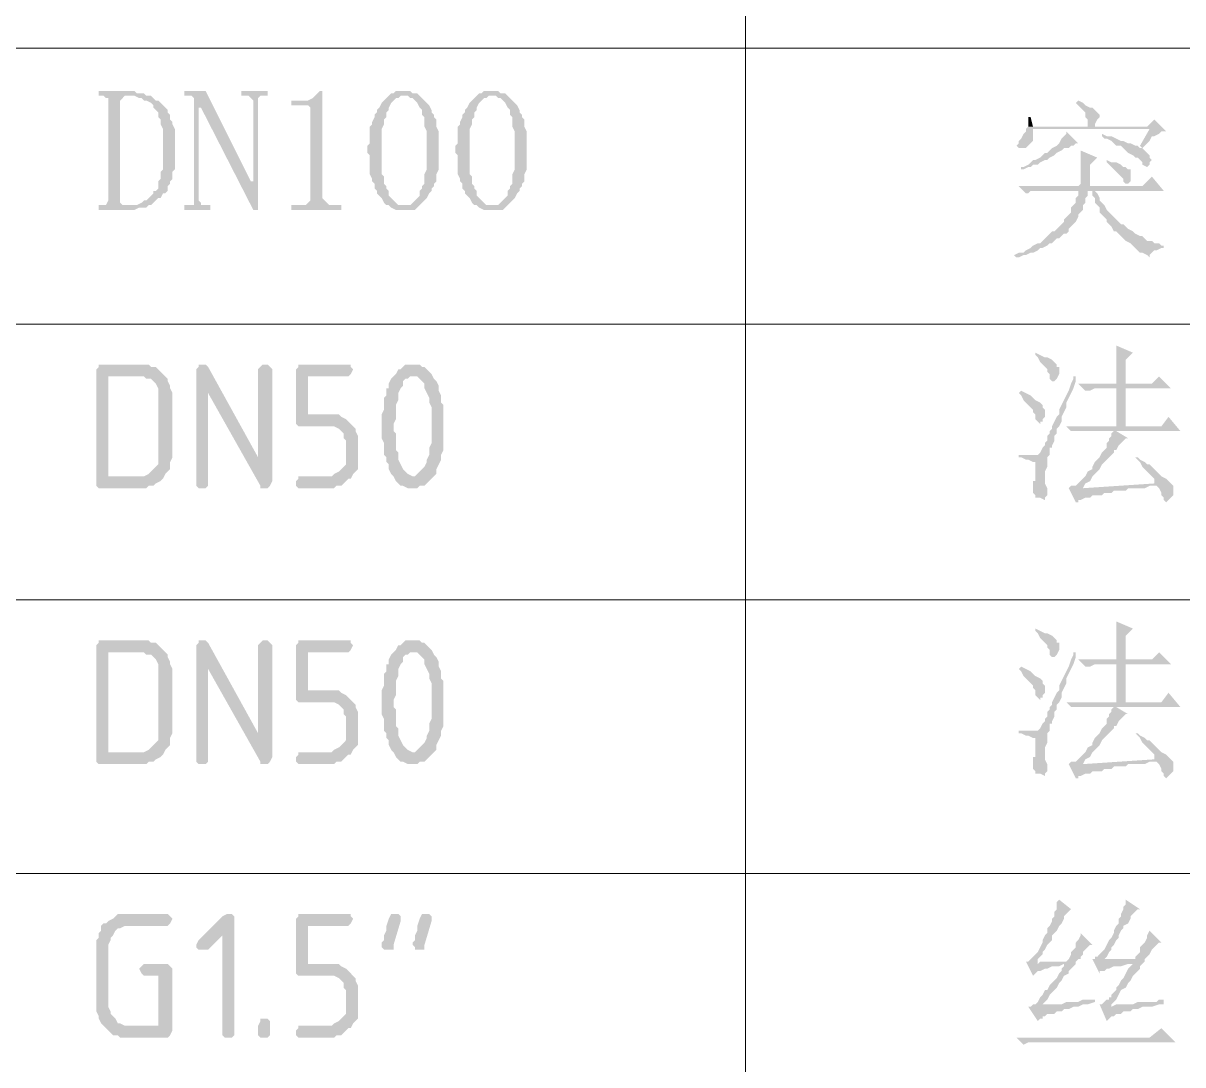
# Model space of a CAD drawing. Header units: millimetres. Extents: x 6 to 291, y 3 to 207.
# Drawn here: x 231.61 to 252.26, y 79.95 to 98.49 of the extents above; entities that cross this region are included whole.
import ezdxf

# ---------------------------------------------------------------- set-up
doc = ezdxf.new("R2010")
doc.units = ezdxf.units.MM

msp = doc.modelspace()

# ---------------------------------------------------------------- hatches: boundary and pattern name
at = {"true_color": 0x00b8b8}
h = msp.add_hatch(color=132, dxfattribs=at)
h.dxf.hatch_style = 2
h.paths.add_polyline_path([(233.510526, 97.282), (232.960192, 97.282), (232.960192, 97.197333), (233.595192, 97.197333), (233.679859, 97.155), (233.722192, 97.155), (233.764526, 97.112667), (233.806859, 97.112667), (233.891526, 97.070333), (233.933859, 97.028), (233.933859, 96.985667), (233.976192, 96.943333), (234.018526, 96.901), (234.018526, 96.816333), (234.060859, 96.774), (234.060859, 96.689333), (234.103192, 96.604667), (234.103192, 96.223667), (234.103192, 95.885), (234.060859, 95.842667), (234.060859, 95.715667), (234.018526, 95.673333), (234.018526, 95.546333), (233.976192, 95.504), (233.933859, 95.504), (233.933859, 95.461667), (233.891526, 95.419333), (233.849192, 95.377), (233.806859, 95.334667), (233.764526, 95.334667), (233.722192, 95.292333), (233.637526, 95.25), (232.960192, 95.25), (232.960192, 95.165333), (233.595192, 95.165333), (233.679859, 95.207667), (233.806859, 95.207667), (233.849192, 95.25), (233.891526, 95.25), (233.933859, 95.292333), (233.976192, 95.334667), (234.018526, 95.377), (234.060859, 95.377), (234.103192, 95.461667), (234.145526, 95.461667), (234.187859, 95.504), (234.187859, 95.588667), (234.230192, 95.631), (234.230192, 95.673333), (234.272526, 95.715667), (234.272526, 95.842667), (234.314859, 95.885), (234.314859, 96.266), (234.314859, 96.604667), (234.272526, 96.689333), (234.272526, 96.731667), (234.230192, 96.774), (234.230192, 96.858667), (234.187859, 96.901), (234.187859, 96.943333), (234.145526, 96.985667), (234.103192, 97.028), (234.060859, 97.070333), (234.018526, 97.112667), (233.976192, 97.112667), (233.933859, 97.155), (233.891526, 97.197333), (233.806859, 97.197333), (233.764526, 97.239667), (233.637526, 97.239667), (233.595192, 97.282)])
h = msp.add_hatch(color=132, dxfattribs=at)
h.dxf.hatch_style = 2
h.paths.add_polyline_path([(234.865192, 97.282), (234.484192, 97.282), (234.484192, 97.197333), (234.611192, 97.197333), (234.653526, 97.155), (234.653526, 97.112667), (234.780526, 96.985667), (235.711859, 95.165333), (235.669526, 95.673333)])
h = msp.add_hatch(color=132, dxfattribs=at)
h.dxf.hatch_style = 2
h.paths.add_polyline_path([(235.965859, 97.282), (235.500192, 97.282), (235.500192, 97.197333), (235.627192, 97.197333), (235.669526, 97.155), (235.711859, 97.112667), (235.711859, 95.673333), (235.669526, 95.673333), (235.711859, 95.165333), (235.796526, 95.165333), (235.796526, 97.112667), (235.796526, 97.155), (235.838859, 97.197333), (235.965859, 97.197333)])
h = msp.add_hatch(color=132, dxfattribs=at)
h.dxf.hatch_style = 2
h.paths.add_polyline_path([(236.939526, 97.282), (236.897192, 97.282), (236.854859, 97.239667), (236.812526, 97.197333), (236.770192, 97.155), (236.685526, 97.112667), (236.389192, 97.112667), (236.389192, 97.028), (236.685526, 97.028), (236.727859, 96.985667), (236.727859, 95.334667), (236.685526, 95.292333), (236.643192, 95.25), (236.389192, 95.25), (236.389192, 95.165333), (237.278192, 95.165333), (237.278192, 95.25), (237.066526, 95.25), (237.024192, 95.292333), (236.981859, 95.334667), (236.939526, 95.377), (236.939526, 95.461667)])
h = msp.add_hatch(color=132, dxfattribs=at)
h.dxf.hatch_style = 2
h.paths.add_polyline_path([(238.378859, 97.282), (238.251859, 97.282), (238.209526, 97.239667), (238.167192, 97.239667), (238.124859, 97.197333), (238.082526, 97.155), (238.040192, 97.112667), (237.997859, 97.070333), (237.955526, 96.985667), (237.913192, 96.943333), (237.913192, 96.901), (237.870859, 96.858667), (237.870859, 96.816333), (237.828526, 96.731667), (237.828526, 96.689333), (237.786192, 96.647), (237.786192, 96.350667), (237.743859, 96.308333), (237.743859, 96.181333), (237.786192, 96.139), (237.786192, 95.800333), (237.828526, 95.715667), (237.828526, 95.673333), (237.870859, 95.631), (237.870859, 95.546333), (237.913192, 95.504), (237.913192, 95.461667), (237.955526, 95.419333), (237.997859, 95.377), (238.040192, 95.292333), (238.082526, 95.25), (238.124859, 95.25), (238.167192, 95.207667), (238.251859, 95.165333), (238.590526, 95.165333), (238.632859, 95.207667), (238.675192, 95.25), (238.294192, 95.25), (238.251859, 95.292333), (238.209526, 95.334667), (238.167192, 95.377), (238.124859, 95.419333), (238.124859, 95.504), (238.082526, 95.546333), (238.082526, 95.588667), (238.040192, 95.631), (238.040192, 95.758), (237.997859, 95.800333), (237.997859, 96.604667), (238.040192, 96.689333), (238.040192, 96.774), (238.082526, 96.816333), (238.082526, 96.901), (238.124859, 96.943333), (238.124859, 96.985667), (238.167192, 97.070333), (238.209526, 97.112667), (238.251859, 97.155), (238.294192, 97.155), (238.336526, 97.197333), (238.675192, 97.197333), (238.632859, 97.239667), (238.548192, 97.239667), (238.505859, 97.282), (238.463526, 97.282)])
h = msp.add_hatch(color=132, dxfattribs=at)
h.dxf.hatch_style = 2
h.paths.add_polyline_path([(239.945192, 97.282), (239.818192, 97.282), (239.775859, 97.239667), (239.733526, 97.239667), (239.691192, 97.197333), (239.648859, 97.155), (239.606526, 97.112667), (239.564192, 97.070333), (239.521859, 96.985667), (239.479526, 96.943333), (239.479526, 96.901), (239.437192, 96.858667), (239.437192, 96.816333), (239.394859, 96.731667), (239.394859, 96.689333), (239.352526, 96.647), (239.352526, 96.350667), (239.310192, 96.308333), (239.310192, 96.181333), (239.352526, 96.139), (239.352526, 95.800333), (239.394859, 95.715667), (239.394859, 95.673333), (239.437192, 95.631), (239.437192, 95.546333), (239.479526, 95.504), (239.479526, 95.461667), (239.521859, 95.419333), (239.564192, 95.377), (239.606526, 95.292333), (239.648859, 95.25), (239.691192, 95.25), (239.733526, 95.207667), (239.818192, 95.165333), (240.156859, 95.165333), (240.199192, 95.207667), (240.241526, 95.25), (239.860526, 95.25), (239.818192, 95.292333), (239.775859, 95.334667), (239.733526, 95.377), (239.691192, 95.419333), (239.691192, 95.504), (239.648859, 95.546333), (239.648859, 95.588667), (239.606526, 95.631), (239.606526, 95.758), (239.564192, 95.800333), (239.564192, 96.604667), (239.606526, 96.689333), (239.606526, 96.774), (239.648859, 96.816333), (239.648859, 96.901), (239.691192, 96.943333), (239.691192, 96.985667), (239.733526, 97.070333), (239.775859, 97.112667), (239.818192, 97.155), (239.860526, 97.155), (239.902859, 97.197333), (240.241526, 97.197333), (240.199192, 97.239667), (240.114526, 97.239667), (240.072192, 97.282), (240.029859, 97.282)])
h = msp.add_hatch(color=132, dxfattribs=at)
h.dxf.hatch_style = 2
h.paths.add_polyline_path([(233.044859, 97.197333), (233.087192, 97.155), (233.129526, 97.155), (233.129526, 95.334667), (233.087192, 95.25), (233.044859, 95.25), (233.468192, 95.25), (233.383526, 95.25), (233.341192, 95.292333), (233.341192, 97.112667), (233.383526, 97.155), (233.425859, 97.197333), (233.510526, 97.197333)])
h = msp.add_hatch(color=132, dxfattribs=at)
h.dxf.hatch_style = 2
h.paths.add_polyline_path([(234.653526, 97.112667), (234.653526, 95.334667), (234.653526, 95.25), (234.484192, 95.25), (234.484192, 95.165333), (234.949859, 95.165333), (234.949859, 95.25), (234.780526, 95.25), (234.780526, 95.292333), (234.738192, 95.334667), (234.738192, 96.985667), (234.780526, 96.985667)])
h = msp.add_hatch(color=132, dxfattribs=at)
h.dxf.hatch_style = 2
h.paths.add_polyline_path([(238.675192, 97.197333), (238.378859, 97.197333), (238.463526, 97.197333), (238.505859, 97.155), (238.548192, 97.155), (238.590526, 97.112667), (238.632859, 97.070333), (238.675192, 96.985667), (238.717526, 96.943333), (238.717526, 96.858667), (238.759859, 96.816333), (238.759859, 96.647), (238.802192, 96.562333), (238.802192, 95.885), (238.759859, 95.800333), (238.759859, 95.631), (238.717526, 95.588667), (238.717526, 95.546333), (238.675192, 95.504), (238.675192, 95.419333), (238.632859, 95.377), (238.590526, 95.334667), (238.548192, 95.292333), (238.505859, 95.25), (238.378859, 95.25), (238.675192, 95.25), (238.717526, 95.292333), (238.759859, 95.334667), (238.802192, 95.377), (238.844526, 95.461667), (238.886859, 95.504), (238.886859, 95.546333), (238.929192, 95.588667), (238.929192, 95.631), (238.971526, 95.673333), (238.971526, 95.800333), (239.013859, 95.885), (239.013859, 96.223667), (239.013859, 96.562333), (238.971526, 96.647), (238.971526, 96.774), (238.929192, 96.816333), (238.929192, 96.858667), (238.886859, 96.901), (238.886859, 96.943333), (238.844526, 97.028), (238.802192, 97.070333), (238.759859, 97.112667), (238.717526, 97.155)])
h = msp.add_hatch(color=132, dxfattribs=at)
h.dxf.hatch_style = 2
h.paths.add_polyline_path([(240.241526, 97.197333), (239.945192, 97.197333), (240.029859, 97.197333), (240.072192, 97.155), (240.114526, 97.155), (240.156859, 97.112667), (240.199192, 97.070333), (240.241526, 96.985667), (240.283859, 96.943333), (240.283859, 96.858667), (240.326192, 96.816333), (240.326192, 96.647), (240.368526, 96.562333), (240.368526, 95.885), (240.326192, 95.800333), (240.326192, 95.631), (240.283859, 95.588667), (240.283859, 95.546333), (240.241526, 95.504), (240.241526, 95.419333), (240.199192, 95.377), (240.156859, 95.334667), (240.114526, 95.292333), (240.072192, 95.25), (239.945192, 95.25), (240.241526, 95.25), (240.283859, 95.292333), (240.326192, 95.334667), (240.368526, 95.377), (240.410859, 95.461667), (240.453192, 95.504), (240.453192, 95.546333), (240.495526, 95.588667), (240.495526, 95.631), (240.537859, 95.673333), (240.537859, 95.800333), (240.580192, 95.885), (240.580192, 96.223667), (240.580192, 96.562333), (240.537859, 96.647), (240.537859, 96.774), (240.495526, 96.816333), (240.495526, 96.858667), (240.453192, 96.901), (240.453192, 96.943333), (240.410859, 97.028), (240.368526, 97.070333), (240.326192, 97.112667), (240.283859, 97.155)])
h = msp.add_hatch(color=132, dxfattribs=at)
h.dxf.hatch_style = 2
h.paths.add_polyline_path([(250.401526, 97.112667), (250.359192, 97.070333), (250.401526, 97.028), (250.443859, 96.985667), (250.486192, 96.943333), (250.528526, 96.901), (250.528526, 96.816333), (250.570859, 96.774), (250.570859, 96.647), (250.697859, 96.647), (250.697859, 96.689333), (250.740192, 96.774), (250.782526, 96.816333), (250.782526, 96.858667), (250.740192, 96.901), (250.697859, 96.943333), (250.655526, 96.985667), (250.613192, 96.985667), (250.528526, 97.028), (250.486192, 97.070333)])
h = msp.add_hatch(color=132, dxfattribs=at)
h.dxf.hatch_style = 2
h.paths.add_polyline_path([(251.756192, 96.774), (251.629192, 96.647), (249.512526, 96.647), (249.470192, 96.604667), (251.671526, 96.604667), (251.502192, 96.308333), (251.544526, 96.266), (251.586859, 96.308333), (251.629192, 96.350667), (251.671526, 96.393), (251.713859, 96.477667), (251.756192, 96.477667), (251.840859, 96.52), (251.883192, 96.562333), (251.967859, 96.562333)])
h = msp.add_hatch(color=132, dxfattribs=at)
h.dxf.hatch_style = 2
h.paths.add_polyline_path([(249.554859, 96.816333), (249.512526, 96.816333), (249.512526, 96.647), (249.597192, 96.647)])
h = msp.add_hatch(color=132, dxfattribs=at)
h.dxf.hatch_style = 2
h.paths.add_polyline_path([(249.470192, 96.604667), (249.470192, 96.562333), (249.427859, 96.52), (249.385526, 96.435333), (249.343192, 96.393), (249.343192, 96.350667), (249.300859, 96.308333), (249.343192, 96.266), (249.470192, 96.266), (249.512526, 96.308333), (249.554859, 96.350667), (249.597192, 96.393), (249.597192, 96.604667), (251.671526, 96.604667)])
h = msp.add_hatch(color=132, dxfattribs=at)
h.dxf.hatch_style = 2
h.paths.add_polyline_path([(250.189859, 96.562333), (250.189859, 96.52), (250.147526, 96.477667), (250.105192, 96.435333), (250.062859, 96.350667), (250.020526, 96.308333), (249.935859, 96.266), (249.893526, 96.223667), (249.851192, 96.181333), (249.808859, 96.181333), (249.766526, 96.139), (249.724192, 96.096667), (249.639526, 96.054333), (249.597192, 96.054333), (249.554859, 96.012), (249.512526, 95.969667), (249.427859, 95.927333), (249.385526, 95.927333), (249.385526, 95.885), (249.427859, 95.885), (249.512526, 95.927333), (249.554859, 95.927333), (249.597192, 95.969667), (249.681859, 95.969667), (249.724192, 96.012), (249.808859, 96.054333), (249.851192, 96.054333), (249.893526, 96.096667), (249.978192, 96.139), (250.020526, 96.181333), (250.105192, 96.223667), (250.147526, 96.266), (250.232192, 96.266), (250.274526, 96.308333), (250.316859, 96.308333), (250.359192, 96.350667), (250.401526, 96.350667)])
h = msp.add_hatch(color=132, dxfattribs=at)
h.dxf.hatch_style = 2
h.paths.add_polyline_path([(250.824859, 96.52), (250.824859, 96.477667), (250.867192, 96.435333), (250.909526, 96.435333), (250.994192, 96.393), (251.036526, 96.350667), (251.078859, 96.308333), (251.163526, 96.308333), (251.205859, 96.266), (251.248192, 96.223667), (251.290526, 96.181333), (251.375192, 96.139), (251.417526, 96.096667), (251.459859, 96.096667), (251.502192, 96.054333), (251.544526, 96.012), (251.544526, 95.969667), (251.629192, 95.927333), (251.671526, 95.969667), (251.671526, 96.012), (251.713859, 96.054333), (251.671526, 96.096667), (251.671526, 96.139), (251.629192, 96.181333), (251.586859, 96.223667), (251.544526, 96.266), (251.502192, 96.266), (251.459859, 96.308333), (251.417526, 96.308333), (251.332859, 96.350667), (251.290526, 96.350667), (251.205859, 96.393), (251.163526, 96.393), (251.078859, 96.435333), (250.994192, 96.477667), (250.909526, 96.477667)])
h = msp.add_hatch(color=132, dxfattribs=at)
h.dxf.hatch_style = 2
h.paths.add_polyline_path([(250.443859, 96.223667), (250.443859, 95.631), (250.401526, 95.588667), (250.613192, 95.588667), (250.613192, 95.969667), (250.655526, 96.012), (250.740192, 96.096667)])
h = msp.add_hatch(color=132, dxfattribs=at)
h.dxf.hatch_style = 2
h.paths.add_polyline_path([(250.909526, 96.054333), (250.909526, 96.012), (250.951859, 95.969667), (250.994192, 95.927333), (251.036526, 95.885), (251.078859, 95.842667), (251.121192, 95.800333), (251.163526, 95.758), (251.205859, 95.715667), (251.205859, 95.673333), (251.248192, 95.631), (251.290526, 95.631), (251.332859, 95.673333), (251.332859, 95.885), (251.290526, 95.885), (251.248192, 95.927333), (251.205859, 95.927333), (251.163526, 95.969667), (251.078859, 96.012), (250.994192, 96.012)])
h = msp.add_hatch(color=132, dxfattribs=at)
h.dxf.hatch_style = 2
h.paths.add_polyline_path([(251.713859, 95.758), (251.544526, 95.588667), (249.343192, 95.588667), (249.470192, 95.461667), (249.512526, 95.461667), (249.554859, 95.504), (251.925526, 95.504)])
h = msp.add_hatch(color=132, dxfattribs=at)
h.dxf.hatch_style = 2
h.paths.add_polyline_path([(250.401526, 95.504), (250.401526, 95.419333), (250.359192, 95.377), (250.359192, 95.292333), (250.316859, 95.25), (250.274526, 95.207667), (250.274526, 95.123), (250.232192, 95.080667), (250.189859, 95.038333), (250.147526, 94.996), (250.147526, 94.953667), (250.105192, 94.911333), (250.062859, 94.869), (250.020526, 94.826667), (249.978192, 94.784333), (249.935859, 94.784333), (249.893526, 94.742), (249.851192, 94.699667), (249.808859, 94.657333), (249.766526, 94.615), (249.724192, 94.572667), (249.681859, 94.572667), (249.597192, 94.530333), (249.554859, 94.488), (249.470192, 94.445667), (249.427859, 94.403333), (249.343192, 94.403333), (249.258526, 94.361), (249.300859, 94.318667), (249.343192, 94.318667), (249.427859, 94.361), (249.470192, 94.361), (249.554859, 94.403333), (249.597192, 94.403333), (249.681859, 94.445667), (249.724192, 94.488), (249.766526, 94.488), (249.851192, 94.530333), (249.893526, 94.572667), (249.935859, 94.572667), (249.978192, 94.615), (250.020526, 94.657333), (250.062859, 94.657333), (250.105192, 94.699667), (250.147526, 94.742), (250.189859, 94.742), (250.232192, 94.784333), (250.232192, 94.826667), (250.274526, 94.869), (250.316859, 94.911333), (250.359192, 94.953667), (250.401526, 95.038333), (250.401526, 95.080667), (250.443859, 95.123), (250.486192, 95.165333), (250.486192, 95.25), (250.528526, 95.292333), (250.528526, 95.377), (250.570859, 95.419333), (250.570859, 95.504), (250.655526, 95.504)])
h = msp.add_hatch(color=132, dxfattribs=at)
h.dxf.hatch_style = 2
h.paths.add_polyline_path([(250.697859, 95.504), (250.401526, 95.504), (250.655526, 95.504), (250.655526, 95.419333), (250.697859, 95.377), (250.697859, 95.292333), (250.740192, 95.25), (250.782526, 95.207667), (250.782526, 95.123), (250.824859, 95.080667), (250.867192, 95.038333), (250.909526, 94.996), (250.909526, 94.953667), (250.951859, 94.911333), (250.994192, 94.869), (251.036526, 94.784333), (251.078859, 94.784333), (251.121192, 94.742), (251.163526, 94.699667), (251.205859, 94.657333), (251.248192, 94.615), (251.332859, 94.572667), (251.375192, 94.530333), (251.417526, 94.488), (251.459859, 94.445667), (251.502192, 94.403333), (251.544526, 94.403333), (251.629192, 94.361), (251.671526, 94.318667), (251.671526, 94.361), (251.713859, 94.403333), (251.756192, 94.445667), (251.798526, 94.445667), (251.883192, 94.488), (251.925526, 94.488), (251.925526, 94.530333), (251.883192, 94.530333), (251.840859, 94.572667), (251.756192, 94.572667), (251.713859, 94.615), (251.629192, 94.615), (251.586859, 94.657333), (251.544526, 94.699667), (251.502192, 94.699667), (251.417526, 94.742), (251.375192, 94.784333), (251.290526, 94.826667), (251.248192, 94.869), (251.205859, 94.911333), (251.163526, 94.911333), (251.121192, 94.953667), (251.078859, 94.996), (251.036526, 95.038333), (250.994192, 95.080667), (250.951859, 95.123), (250.909526, 95.165333), (250.867192, 95.25), (250.824859, 95.292333), (250.782526, 95.334667), (250.782526, 95.377), (250.740192, 95.461667)])
h = msp.add_hatch(color=132, dxfattribs=at)
h.dxf.hatch_style = 2
h.paths.add_polyline_path([(251.078859, 92.752333), (251.078859, 92.075), (251.248192, 92.075), (251.248192, 92.498333), (251.375192, 92.625333)])
h = msp.add_hatch(color=132, dxfattribs=at)
h.dxf.hatch_style = 2
h.paths.add_polyline_path([(249.639526, 92.625333), (249.639526, 92.583), (249.681859, 92.540667), (249.724192, 92.456), (249.766526, 92.413667), (249.808859, 92.371333), (249.851192, 92.329), (249.851192, 92.286667), (249.893526, 92.244333), (249.893526, 92.159667), (249.935859, 92.117333), (249.978192, 92.117333), (250.020526, 92.159667), (250.062859, 92.244333), (250.062859, 92.371333), (250.020526, 92.371333), (250.020526, 92.413667), (249.978192, 92.456), (249.935859, 92.498333), (249.851192, 92.540667), (249.808859, 92.540667), (249.724192, 92.583)])
h = msp.add_hatch(color=132, dxfattribs=at)
h.dxf.hatch_style = 2
h.paths.add_polyline_path([(233.679859, 92.413667), (232.960192, 92.413667), (232.960192, 92.371333), (232.917859, 92.329), (232.917859, 90.254667), (232.960192, 90.212333), (233.806859, 90.212333), (233.849192, 90.254667), (233.933859, 90.254667), (233.976192, 90.297), (234.060859, 90.339333), (234.103192, 90.381667), (233.129526, 90.424), (233.129526, 92.202), (234.145526, 92.202), (234.103192, 92.244333), (234.060859, 92.286667), (234.018526, 92.329), (233.976192, 92.371333), (233.891526, 92.371333), (233.849192, 92.413667), (233.764526, 92.413667)])
h = msp.add_hatch(color=132, dxfattribs=at)
h.dxf.hatch_style = 2
h.paths.add_polyline_path([(234.822859, 92.413667), (234.738192, 92.413667), (234.738192, 92.371333), (234.695859, 92.329), (234.907526, 91.905667), (235.838859, 90.254667), (235.838859, 90.212333), (235.965859, 90.212333), (236.008192, 90.254667), (236.050526, 90.339333), (235.796526, 90.762667), (234.907526, 92.371333), (234.865192, 92.413667)])
h = msp.add_hatch(color=132, dxfattribs=at)
h.dxf.hatch_style = 2
h.paths.add_polyline_path([(234.695859, 92.329), (234.695859, 90.254667), (234.738192, 90.212333), (234.865192, 90.212333), (234.907526, 90.254667), (234.907526, 91.905667)])
h = msp.add_hatch(color=132, dxfattribs=at)
h.dxf.hatch_style = 2
h.paths.add_polyline_path([(235.923526, 92.413667), (235.881192, 92.413667), (235.838859, 92.371333), (235.796526, 92.329), (235.796526, 90.762667), (236.050526, 90.339333), (236.050526, 92.329), (236.008192, 92.371333), (235.965859, 92.413667)])
h = msp.add_hatch(color=132, dxfattribs=at)
h.dxf.hatch_style = 2
h.paths.add_polyline_path([(237.362859, 92.413667), (236.516192, 92.413667), (236.516192, 92.371333), (236.473859, 92.329), (236.473859, 91.355333), (236.516192, 91.313), (237.151192, 91.313), (237.235859, 91.270667), (237.278192, 91.228333), (237.320526, 91.186), (237.320526, 91.101333), (237.362859, 91.059), (237.362859, 90.635667), (237.320526, 90.593333), (237.278192, 90.551), (237.235859, 90.508667), (237.151192, 90.466333), (237.108859, 90.424), (236.516192, 90.424), (236.516192, 90.381667), (236.473859, 90.339333), (236.473859, 90.254667), (236.516192, 90.212333), (237.151192, 90.212333), (237.193526, 90.254667), (237.278192, 90.254667), (237.320526, 90.297), (237.362859, 90.339333), (237.405192, 90.381667), (237.447526, 90.381667), (237.489859, 90.466333), (237.532192, 90.508667), (237.574526, 90.551), (237.574526, 91.143667), (237.532192, 91.228333), (237.532192, 91.270667), (237.489859, 91.313), (237.447526, 91.355333), (237.405192, 91.397667), (237.362859, 91.44), (237.278192, 91.482333), (237.235859, 91.524667), (236.685526, 91.524667), (236.685526, 92.202), (237.405192, 92.202), (237.447526, 92.244333), (237.489859, 92.329), (237.447526, 92.371333), (237.447526, 92.413667)])
h = msp.add_hatch(color=132, dxfattribs=at)
h.dxf.hatch_style = 2
h.paths.add_polyline_path([(238.548192, 92.413667), (238.421192, 92.413667), (238.378859, 92.371333), (238.336526, 92.329), (238.294192, 92.329), (238.251859, 92.244333), (238.209526, 92.202), (238.632859, 92.202), (238.675192, 92.159667), (238.717526, 92.117333), (238.759859, 92.075), (238.759859, 91.990333), (238.802192, 91.905667), (238.844526, 91.821), (238.844526, 91.736333), (238.886859, 91.651667), (238.886859, 91.016667), (238.844526, 90.932), (238.844526, 90.805), (238.802192, 90.720333), (238.802192, 90.678), (238.759859, 90.593333), (238.717526, 90.551), (238.675192, 90.508667), (238.632859, 90.466333), (238.590526, 90.424), (238.548192, 90.424), (238.929192, 90.424), (238.971526, 90.466333), (238.971526, 90.551), (239.013859, 90.635667), (239.056192, 90.720333), (239.056192, 90.805), (239.098526, 90.889667), (239.098526, 91.313), (239.098526, 91.694), (239.056192, 91.736333), (239.056192, 91.863333), (239.013859, 91.948), (239.013859, 92.032667), (238.971526, 92.117333), (238.929192, 92.159667), (238.886859, 92.244333), (238.844526, 92.286667), (238.802192, 92.329), (238.759859, 92.371333), (238.717526, 92.371333), (238.675192, 92.413667), (238.632859, 92.413667)])
h = msp.add_hatch(color=132, dxfattribs=at)
h.dxf.hatch_style = 2
h.paths.add_polyline_path([(234.145526, 92.202), (233.679859, 92.202), (233.764526, 92.202), (233.806859, 92.159667), (233.891526, 92.159667), (233.933859, 92.117333), (233.976192, 92.075), (234.018526, 91.990333), (234.018526, 90.635667), (233.976192, 90.593333), (233.933859, 90.551), (233.891526, 90.508667), (233.849192, 90.466333), (233.764526, 90.424), (233.129526, 90.424), (234.103192, 90.381667), (234.145526, 90.466333), (234.187859, 90.508667), (234.230192, 90.551), (234.230192, 90.678), (234.272526, 90.762667), (234.272526, 91.905667), (234.230192, 91.990333), (234.230192, 92.032667), (234.187859, 92.117333), (234.187859, 92.159667)])
h = msp.add_hatch(color=132, dxfattribs=at)
h.dxf.hatch_style = 2
h.paths.add_polyline_path([(238.209526, 92.202), (238.167192, 92.159667), (238.124859, 92.075), (238.124859, 91.990333), (238.082526, 91.990333), (238.082526, 91.863333), (238.040192, 91.821), (238.040192, 91.609333), (237.997859, 91.524667), (237.997859, 91.313), (237.997859, 91.101333), (238.040192, 91.016667), (238.040192, 90.805), (238.082526, 90.762667), (238.082526, 90.678), (238.124859, 90.635667), (238.124859, 90.551), (238.167192, 90.466333), (238.209526, 90.424), (238.251859, 90.339333), (238.294192, 90.297), (238.336526, 90.254667), (238.378859, 90.254667), (238.463526, 90.212333), (238.632859, 90.212333), (238.675192, 90.254667), (238.759859, 90.254667), (238.802192, 90.297), (238.844526, 90.339333), (238.886859, 90.381667), (238.929192, 90.424), (238.548192, 90.424), (238.463526, 90.466333), (238.421192, 90.508667), (238.378859, 90.551), (238.336526, 90.635667), (238.294192, 90.720333), (238.294192, 90.847333), (238.251859, 90.889667), (238.251859, 91.186), (238.209526, 91.228333), (238.209526, 91.355333), (238.251859, 91.44), (238.251859, 91.694), (238.294192, 91.778667), (238.294192, 91.905667), (238.336526, 91.990333), (238.378859, 92.032667), (238.378859, 92.117333), (238.421192, 92.159667), (238.463526, 92.159667), (238.505859, 92.202), (238.548192, 92.202)])
h = msp.add_hatch(color=132, dxfattribs=at)
h.dxf.hatch_style = 2
h.paths.add_polyline_path([(250.316859, 92.202), (250.316859, 92.159667), (250.274526, 92.075), (250.232192, 91.948), (250.189859, 91.863333), (250.147526, 91.778667), (250.105192, 91.694), (250.062859, 91.609333), (250.062859, 91.524667), (250.020526, 91.482333), (249.978192, 91.397667), (249.935859, 91.313), (249.935859, 91.270667), (249.893526, 91.228333), (249.893526, 91.186), (249.851192, 91.143667), (249.851192, 91.059), (249.808859, 91.016667), (249.808859, 90.974333), (249.766526, 90.932), (249.724192, 90.847333), (249.681859, 90.805), (249.597192, 90.805), (249.893526, 90.805), (249.893526, 90.932), (249.935859, 90.932), (249.935859, 90.974333), (249.978192, 91.059), (249.978192, 91.143667), (250.020526, 91.186), (250.020526, 91.270667), (250.062859, 91.313), (250.105192, 91.397667), (250.105192, 91.482333), (250.147526, 91.567), (250.189859, 91.651667), (250.189859, 91.736333), (250.232192, 91.821), (250.274526, 91.905667), (250.316859, 91.990333), (250.359192, 92.117333), (250.359192, 92.202)])
h = msp.add_hatch(color=132, dxfattribs=at)
h.dxf.hatch_style = 2
h.paths.add_polyline_path([(251.840859, 92.202), (251.713859, 92.075), (250.401526, 92.075), (250.528526, 91.948), (250.613192, 91.948), (250.697859, 91.990333), (252.052526, 91.990333)])
h = msp.add_hatch(color=132, dxfattribs=at)
h.dxf.hatch_style = 2
h.paths.add_polyline_path([(249.385526, 91.948), (249.343192, 91.905667), (249.385526, 91.863333), (249.427859, 91.778667), (249.470192, 91.736333), (249.512526, 91.694), (249.554859, 91.651667), (249.597192, 91.609333), (249.597192, 91.567), (249.639526, 91.524667), (249.639526, 91.44), (249.681859, 91.397667), (249.724192, 91.355333), (249.724192, 91.397667), (249.766526, 91.397667), (249.766526, 91.44), (249.808859, 91.482333), (249.808859, 91.609333), (249.766526, 91.651667), (249.766526, 91.694), (249.724192, 91.736333), (249.639526, 91.778667), (249.597192, 91.821), (249.554859, 91.863333), (249.470192, 91.905667)])
h = msp.add_hatch(color=132, dxfattribs=at)
h.dxf.hatch_style = 2
h.paths.add_polyline_path([(251.248192, 91.313), (251.248192, 91.990333), (251.078859, 91.990333), (251.078859, 91.313)])
h = msp.add_hatch(color=132, dxfattribs=at)
h.dxf.hatch_style = 2
h.paths.add_polyline_path([(252.010192, 91.482333), (251.883192, 91.313), (250.189859, 91.313), (250.274526, 91.228333), (252.221859, 91.228333)])
h = msp.add_hatch(color=132, dxfattribs=at)
h.dxf.hatch_style = 2
h.paths.add_polyline_path([(251.078859, 91.228333), (251.036526, 91.228333), (250.994192, 91.186), (250.994192, 91.143667), (250.951859, 91.101333), (250.951859, 91.059), (250.909526, 91.016667), (250.909526, 90.932), (250.867192, 90.889667), (250.824859, 90.847333), (250.782526, 90.762667), (250.740192, 90.720333), (250.697859, 90.678), (250.655526, 90.593333), (250.655526, 90.551), (250.570859, 90.508667), (250.528526, 90.424), (250.486192, 90.381667), (250.443859, 90.339333), (250.401526, 90.297), (250.359192, 90.254667), (250.274526, 90.254667), (250.232192, 90.212333), (250.359192, 89.958333), (250.401526, 89.958333), (250.401526, 90.000667), (250.443859, 90.000667), (250.528526, 90.043), (250.613192, 90.043), (250.655526, 90.085333), (250.824859, 90.085333), (250.867192, 90.127667), (250.994192, 90.127667), (251.036526, 90.17), (251.248192, 90.17), (251.290526, 90.212333), (251.586859, 90.212333), (250.486192, 90.212333), (250.528526, 90.297), (250.613192, 90.339333), (250.655526, 90.424), (250.697859, 90.466333), (250.740192, 90.508667), (250.782526, 90.551), (250.824859, 90.635667), (250.867192, 90.678), (250.909526, 90.720333), (250.951859, 90.762667), (250.994192, 90.805), (251.036526, 90.847333), (251.036526, 90.889667), (251.078859, 90.889667), (251.121192, 90.974333), (251.163526, 91.016667), (251.205859, 91.059), (251.248192, 91.101333), (251.290526, 91.101333)])
h = msp.add_hatch(color=132, dxfattribs=at)
h.dxf.hatch_style = 2
h.paths.add_polyline_path([(249.343192, 90.805), (249.343192, 90.762667), (249.385526, 90.762667), (249.470192, 90.720333), (249.512526, 90.720333), (249.597192, 90.678), (249.639526, 90.678), (249.639526, 90.339333), (249.597192, 90.339333), (249.597192, 90.127667), (249.639526, 90.085333), (249.639526, 90.043), (249.724192, 90.043), (249.808859, 90.000667), (249.808859, 90.043), (249.851192, 90.085333), (249.851192, 90.212333), (249.808859, 90.297), (249.808859, 90.381667), (249.808859, 90.508667), (249.851192, 90.593333), (249.851192, 90.762667), (249.893526, 90.805), (249.470192, 90.805)])
h = msp.add_hatch(color=132, dxfattribs=at)
h.dxf.hatch_style = 2
h.paths.add_polyline_path([(251.459859, 90.762667), (251.417526, 90.762667), (251.459859, 90.720333), (251.502192, 90.678), (251.544526, 90.593333), (251.586859, 90.551), (251.629192, 90.508667), (251.671526, 90.466333), (251.713859, 90.424), (251.756192, 90.381667), (251.756192, 90.297), (250.486192, 90.212333), (251.586859, 90.212333), (251.671526, 90.254667), (251.798526, 90.254667), (252.052526, 90.297), (252.010192, 90.339333), (251.967859, 90.381667), (251.883192, 90.424), (251.840859, 90.466333), (251.798526, 90.508667), (251.756192, 90.551), (251.713859, 90.593333), (251.671526, 90.635667), (251.629192, 90.635667), (251.586859, 90.678), (251.502192, 90.720333)])
h = msp.add_hatch(color=132, dxfattribs=at)
h.dxf.hatch_style = 2
h.paths.add_polyline_path([(252.052526, 90.297), (251.798526, 90.254667), (251.840859, 90.212333), (251.883192, 90.127667), (251.883192, 90.085333), (251.925526, 90.043), (251.925526, 90.000667), (251.967859, 89.958333), (252.010192, 90.000667), (252.052526, 90.043), (252.094859, 90.085333), (252.094859, 90.254667)])
h = msp.add_hatch(color=132, dxfattribs=at)
h.dxf.hatch_style = 2
h.paths.add_polyline_path([(251.078859, 87.841667), (251.078859, 87.164333), (251.248192, 87.164333), (251.248192, 87.587667), (251.375192, 87.714667)])
h = msp.add_hatch(color=132, dxfattribs=at)
h.dxf.hatch_style = 2
h.paths.add_polyline_path([(249.639526, 87.714667), (249.639526, 87.672333), (249.681859, 87.63), (249.724192, 87.545333), (249.766526, 87.503), (249.808859, 87.460667), (249.851192, 87.418333), (249.851192, 87.376), (249.893526, 87.333667), (249.893526, 87.249), (249.935859, 87.206667), (249.978192, 87.206667), (250.020526, 87.249), (250.062859, 87.333667), (250.062859, 87.460667), (250.020526, 87.460667), (250.020526, 87.503), (249.978192, 87.545333), (249.935859, 87.587667), (249.851192, 87.63), (249.808859, 87.63), (249.724192, 87.672333)])
h = msp.add_hatch(color=132, dxfattribs=at)
h.dxf.hatch_style = 2
h.paths.add_polyline_path([(233.679859, 87.503), (232.960192, 87.503), (232.960192, 87.460667), (232.917859, 87.418333), (232.917859, 85.344), (232.960192, 85.301667), (233.806859, 85.301667), (233.849192, 85.344), (233.933859, 85.344), (233.976192, 85.386333), (234.060859, 85.428667), (234.103192, 85.471), (233.129526, 85.513333), (233.129526, 87.291333), (234.145526, 87.291333), (234.103192, 87.333667), (234.060859, 87.376), (234.018526, 87.418333), (233.976192, 87.460667), (233.891526, 87.460667), (233.849192, 87.503), (233.764526, 87.503)])
h = msp.add_hatch(color=132, dxfattribs=at)
h.dxf.hatch_style = 2
h.paths.add_polyline_path([(234.822859, 87.503), (234.738192, 87.503), (234.738192, 87.460667), (234.695859, 87.418333), (234.907526, 86.995), (235.838859, 85.344), (235.838859, 85.301667), (235.965859, 85.301667), (236.008192, 85.344), (236.050526, 85.428667), (235.796526, 85.852), (234.907526, 87.460667), (234.865192, 87.503)])
h = msp.add_hatch(color=132, dxfattribs=at)
h.dxf.hatch_style = 2
h.paths.add_polyline_path([(234.695859, 87.418333), (234.695859, 85.344), (234.738192, 85.301667), (234.865192, 85.301667), (234.907526, 85.344), (234.907526, 86.995)])
h = msp.add_hatch(color=132, dxfattribs=at)
h.dxf.hatch_style = 2
h.paths.add_polyline_path([(235.923526, 87.503), (235.881192, 87.503), (235.838859, 87.460667), (235.796526, 87.418333), (235.796526, 85.852), (236.050526, 85.428667), (236.050526, 87.418333), (236.008192, 87.460667), (235.965859, 87.503)])
h = msp.add_hatch(color=132, dxfattribs=at)
h.dxf.hatch_style = 2
h.paths.add_polyline_path([(237.362859, 87.503), (236.516192, 87.503), (236.516192, 87.460667), (236.473859, 87.418333), (236.473859, 86.444667), (236.516192, 86.402333), (237.151192, 86.402333), (237.235859, 86.36), (237.278192, 86.317667), (237.320526, 86.275333), (237.320526, 86.190667), (237.362859, 86.148333), (237.362859, 85.725), (237.320526, 85.682667), (237.278192, 85.640333), (237.235859, 85.598), (237.151192, 85.555667), (237.108859, 85.513333), (236.516192, 85.513333), (236.516192, 85.471), (236.473859, 85.428667), (236.473859, 85.344), (236.516192, 85.301667), (237.151192, 85.301667), (237.193526, 85.344), (237.278192, 85.344), (237.320526, 85.386333), (237.362859, 85.428667), (237.405192, 85.471), (237.447526, 85.471), (237.489859, 85.555667), (237.532192, 85.598), (237.574526, 85.640333), (237.574526, 86.233), (237.532192, 86.317667), (237.532192, 86.36), (237.489859, 86.402333), (237.447526, 86.444667), (237.405192, 86.487), (237.362859, 86.529333), (237.278192, 86.571667), (237.235859, 86.614), (236.685526, 86.614), (236.685526, 87.291333), (237.405192, 87.291333), (237.447526, 87.333667), (237.489859, 87.418333), (237.447526, 87.460667), (237.447526, 87.503)])
h = msp.add_hatch(color=132, dxfattribs=at)
h.dxf.hatch_style = 2
h.paths.add_polyline_path([(238.548192, 87.503), (238.421192, 87.503), (238.378859, 87.460667), (238.336526, 87.418333), (238.294192, 87.418333), (238.251859, 87.333667), (238.209526, 87.291333), (238.632859, 87.291333), (238.675192, 87.249), (238.717526, 87.206667), (238.759859, 87.164333), (238.759859, 87.079667), (238.802192, 86.995), (238.844526, 86.910333), (238.844526, 86.825667), (238.886859, 86.741), (238.886859, 86.106), (238.844526, 86.021333), (238.844526, 85.894333), (238.802192, 85.809667), (238.802192, 85.767333), (238.759859, 85.682667), (238.717526, 85.640333), (238.675192, 85.598), (238.632859, 85.555667), (238.590526, 85.513333), (238.548192, 85.513333), (238.929192, 85.513333), (238.971526, 85.555667), (238.971526, 85.640333), (239.013859, 85.725), (239.056192, 85.809667), (239.056192, 85.894333), (239.098526, 85.979), (239.098526, 86.402333), (239.098526, 86.783333), (239.056192, 86.825667), (239.056192, 86.952667), (239.013859, 87.037333), (239.013859, 87.122), (238.971526, 87.206667), (238.929192, 87.249), (238.886859, 87.333667), (238.844526, 87.376), (238.802192, 87.418333), (238.759859, 87.460667), (238.717526, 87.460667), (238.675192, 87.503), (238.632859, 87.503)])
h = msp.add_hatch(color=132, dxfattribs=at)
h.dxf.hatch_style = 2
h.paths.add_polyline_path([(234.145526, 87.291333), (233.679859, 87.291333), (233.764526, 87.291333), (233.806859, 87.249), (233.891526, 87.249), (233.933859, 87.206667), (233.976192, 87.164333), (234.018526, 87.079667), (234.018526, 85.725), (233.976192, 85.682667), (233.933859, 85.640333), (233.891526, 85.598), (233.849192, 85.555667), (233.764526, 85.513333), (233.129526, 85.513333), (234.103192, 85.471), (234.145526, 85.555667), (234.187859, 85.598), (234.230192, 85.640333), (234.230192, 85.767333), (234.272526, 85.852), (234.272526, 86.995), (234.230192, 87.079667), (234.230192, 87.122), (234.187859, 87.206667), (234.187859, 87.249)])
h = msp.add_hatch(color=132, dxfattribs=at)
h.dxf.hatch_style = 2
h.paths.add_polyline_path([(238.209526, 87.291333), (238.167192, 87.249), (238.124859, 87.164333), (238.124859, 87.079667), (238.082526, 87.079667), (238.082526, 86.952667), (238.040192, 86.910333), (238.040192, 86.698667), (237.997859, 86.614), (237.997859, 86.402333), (237.997859, 86.190667), (238.040192, 86.106), (238.040192, 85.894333), (238.082526, 85.852), (238.082526, 85.767333), (238.124859, 85.725), (238.124859, 85.640333), (238.167192, 85.555667), (238.209526, 85.513333), (238.251859, 85.428667), (238.294192, 85.386333), (238.336526, 85.344), (238.378859, 85.344), (238.463526, 85.301667), (238.632859, 85.301667), (238.675192, 85.344), (238.759859, 85.344), (238.802192, 85.386333), (238.844526, 85.428667), (238.886859, 85.471), (238.929192, 85.513333), (238.548192, 85.513333), (238.463526, 85.555667), (238.421192, 85.598), (238.378859, 85.640333), (238.336526, 85.725), (238.294192, 85.809667), (238.294192, 85.936667), (238.251859, 85.979), (238.251859, 86.275333), (238.209526, 86.317667), (238.209526, 86.444667), (238.251859, 86.529333), (238.251859, 86.783333), (238.294192, 86.868), (238.294192, 86.995), (238.336526, 87.079667), (238.378859, 87.122), (238.378859, 87.206667), (238.421192, 87.249), (238.463526, 87.249), (238.505859, 87.291333), (238.548192, 87.291333)])
h = msp.add_hatch(color=132, dxfattribs=at)
h.dxf.hatch_style = 2
h.paths.add_polyline_path([(250.316859, 87.291333), (250.316859, 87.249), (250.274526, 87.164333), (250.232192, 87.037333), (250.189859, 86.952667), (250.147526, 86.868), (250.105192, 86.783333), (250.062859, 86.698667), (250.062859, 86.614), (250.020526, 86.571667), (249.978192, 86.487), (249.935859, 86.402333), (249.935859, 86.36), (249.893526, 86.317667), (249.893526, 86.275333), (249.851192, 86.233), (249.851192, 86.148333), (249.808859, 86.106), (249.808859, 86.063667), (249.766526, 86.021333), (249.724192, 85.936667), (249.681859, 85.894333), (249.597192, 85.894333), (249.893526, 85.894333), (249.893526, 86.021333), (249.935859, 86.021333), (249.935859, 86.063667), (249.978192, 86.148333), (249.978192, 86.233), (250.020526, 86.275333), (250.020526, 86.36), (250.062859, 86.402333), (250.105192, 86.487), (250.105192, 86.571667), (250.147526, 86.656333), (250.189859, 86.741), (250.189859, 86.825667), (250.232192, 86.910333), (250.274526, 86.995), (250.316859, 87.079667), (250.359192, 87.206667), (250.359192, 87.291333)])
h = msp.add_hatch(color=132, dxfattribs=at)
h.dxf.hatch_style = 2
h.paths.add_polyline_path([(251.840859, 87.291333), (251.713859, 87.164333), (250.401526, 87.164333), (250.528526, 87.037333), (250.613192, 87.037333), (250.697859, 87.079667), (252.052526, 87.079667)])
h = msp.add_hatch(color=132, dxfattribs=at)
h.dxf.hatch_style = 2
h.paths.add_polyline_path([(249.385526, 87.037333), (249.343192, 86.995), (249.385526, 86.952667), (249.427859, 86.868), (249.470192, 86.825667), (249.512526, 86.783333), (249.554859, 86.741), (249.597192, 86.698667), (249.597192, 86.656333), (249.639526, 86.614), (249.639526, 86.529333), (249.681859, 86.487), (249.724192, 86.444667), (249.724192, 86.487), (249.766526, 86.487), (249.766526, 86.529333), (249.808859, 86.571667), (249.808859, 86.698667), (249.766526, 86.741), (249.766526, 86.783333), (249.724192, 86.825667), (249.639526, 86.868), (249.597192, 86.910333), (249.554859, 86.952667), (249.470192, 86.995)])
h = msp.add_hatch(color=132, dxfattribs=at)
h.dxf.hatch_style = 2
h.paths.add_polyline_path([(251.248192, 86.402333), (251.248192, 87.079667), (251.078859, 87.079667), (251.078859, 86.402333)])
h = msp.add_hatch(color=132, dxfattribs=at)
h.dxf.hatch_style = 2
h.paths.add_polyline_path([(252.010192, 86.571667), (251.883192, 86.402333), (250.189859, 86.402333), (250.274526, 86.317667), (252.221859, 86.317667)])
h = msp.add_hatch(color=132, dxfattribs=at)
h.dxf.hatch_style = 2
h.paths.add_polyline_path([(251.078859, 86.317667), (251.036526, 86.317667), (250.994192, 86.275333), (250.994192, 86.233), (250.951859, 86.190667), (250.951859, 86.148333), (250.909526, 86.106), (250.909526, 86.021333), (250.867192, 85.979), (250.824859, 85.936667), (250.782526, 85.852), (250.740192, 85.809667), (250.697859, 85.767333), (250.655526, 85.682667), (250.655526, 85.640333), (250.570859, 85.598), (250.528526, 85.513333), (250.486192, 85.471), (250.443859, 85.428667), (250.401526, 85.386333), (250.359192, 85.344), (250.274526, 85.344), (250.232192, 85.301667), (250.359192, 85.047667), (250.401526, 85.047667), (250.401526, 85.09), (250.443859, 85.09), (250.528526, 85.132333), (250.613192, 85.132333), (250.655526, 85.174667), (250.824859, 85.174667), (250.867192, 85.217), (250.994192, 85.217), (251.036526, 85.259333), (251.248192, 85.259333), (251.290526, 85.301667), (251.586859, 85.301667), (250.486192, 85.301667), (250.528526, 85.386333), (250.613192, 85.428667), (250.655526, 85.513333), (250.697859, 85.555667), (250.740192, 85.598), (250.782526, 85.640333), (250.824859, 85.725), (250.867192, 85.767333), (250.909526, 85.809667), (250.951859, 85.852), (250.994192, 85.894333), (251.036526, 85.936667), (251.036526, 85.979), (251.078859, 85.979), (251.121192, 86.063667), (251.163526, 86.106), (251.205859, 86.148333), (251.248192, 86.190667), (251.290526, 86.190667)])
h = msp.add_hatch(color=132, dxfattribs=at)
h.dxf.hatch_style = 2
h.paths.add_polyline_path([(249.343192, 85.894333), (249.343192, 85.852), (249.385526, 85.852), (249.470192, 85.809667), (249.512526, 85.809667), (249.597192, 85.767333), (249.639526, 85.767333), (249.639526, 85.428667), (249.597192, 85.428667), (249.597192, 85.217), (249.639526, 85.174667), (249.639526, 85.132333), (249.724192, 85.132333), (249.808859, 85.09), (249.808859, 85.132333), (249.851192, 85.174667), (249.851192, 85.301667), (249.808859, 85.386333), (249.808859, 85.471), (249.808859, 85.598), (249.851192, 85.682667), (249.851192, 85.852), (249.893526, 85.894333), (249.470192, 85.894333)])
h = msp.add_hatch(color=132, dxfattribs=at)
h.dxf.hatch_style = 2
h.paths.add_polyline_path([(251.459859, 85.852), (251.417526, 85.852), (251.459859, 85.809667), (251.502192, 85.767333), (251.544526, 85.682667), (251.586859, 85.640333), (251.629192, 85.598), (251.671526, 85.555667), (251.713859, 85.513333), (251.756192, 85.471), (251.756192, 85.386333), (250.486192, 85.301667), (251.586859, 85.301667), (251.671526, 85.344), (251.798526, 85.344), (252.052526, 85.386333), (252.010192, 85.428667), (251.967859, 85.471), (251.883192, 85.513333), (251.840859, 85.555667), (251.798526, 85.598), (251.756192, 85.640333), (251.713859, 85.682667), (251.671526, 85.725), (251.629192, 85.725), (251.586859, 85.767333), (251.502192, 85.809667)])
h = msp.add_hatch(color=132, dxfattribs=at)
h.dxf.hatch_style = 2
h.paths.add_polyline_path([(252.052526, 85.386333), (251.798526, 85.344), (251.840859, 85.301667), (251.883192, 85.217), (251.883192, 85.174667), (251.925526, 85.132333), (251.925526, 85.09), (251.967859, 85.047667), (252.010192, 85.09), (252.052526, 85.132333), (252.094859, 85.174667), (252.094859, 85.344)])
h = msp.add_hatch(color=132, dxfattribs=at)
h.dxf.hatch_style = 2
h.paths.add_polyline_path([(250.062859, 82.888667), (250.020526, 82.846333), (250.020526, 82.719333), (249.978192, 82.677), (249.978192, 82.592333), (249.935859, 82.55), (249.935859, 82.507667), (249.893526, 82.423), (249.851192, 82.380667), (249.851192, 82.296), (249.808859, 82.253667), (249.766526, 82.169), (249.766526, 82.126667), (249.724192, 82.042), (249.681859, 81.957333), (249.639526, 81.915), (249.597192, 81.872667), (249.554859, 81.830333), (249.512526, 81.788), (249.470192, 81.788), (249.597192, 81.534), (249.639526, 81.576333), (249.681859, 81.618667), (249.724192, 81.618667), (249.808859, 81.661), (249.851192, 81.661), (249.935859, 81.703333), (250.062859, 81.703333), (250.147526, 81.745667), (250.359192, 81.745667), (249.681859, 81.745667), (249.681859, 81.830333), (249.724192, 81.872667), (249.766526, 81.915), (249.766526, 81.957333), (249.808859, 81.999667), (249.851192, 82.084333), (249.893526, 82.126667), (249.935859, 82.169), (249.935859, 82.253667), (249.978192, 82.296), (250.020526, 82.338333), (250.062859, 82.423), (250.105192, 82.465333), (250.147526, 82.55), (250.147526, 82.592333), (250.189859, 82.634667), (250.232192, 82.677), (250.274526, 82.719333)])
h = msp.add_hatch(color=132, dxfattribs=at)
h.dxf.hatch_style = 2
h.paths.add_polyline_path([(251.248192, 82.888667), (251.248192, 82.804), (251.205859, 82.761667), (251.205859, 82.719333), (251.163526, 82.634667), (251.163526, 82.592333), (251.121192, 82.55), (251.121192, 82.465333), (251.078859, 82.423), (251.036526, 82.338333), (251.036526, 82.296), (250.994192, 82.211333), (250.951859, 82.169), (250.909526, 82.084333), (250.867192, 81.999667), (250.824859, 81.957333), (250.782526, 81.915), (250.740192, 81.872667), (250.697859, 81.872667), (250.697859, 81.830333), (250.655526, 81.830333), (250.782526, 81.576333), (250.782526, 81.618667), (250.867192, 81.618667), (250.909526, 81.661), (250.951859, 81.661), (251.036526, 81.703333), (251.163526, 81.703333), (251.290526, 81.745667), (251.544526, 81.745667), (251.586859, 81.788), (250.867192, 81.830333), (250.909526, 81.872667), (250.951859, 81.957333), (250.994192, 81.999667), (250.994192, 82.042), (251.036526, 82.084333), (251.078859, 82.169), (251.121192, 82.211333), (251.121192, 82.253667), (251.163526, 82.338333), (251.205859, 82.380667), (251.205859, 82.423), (251.290526, 82.465333), (251.332859, 82.55), (251.332859, 82.592333), (251.375192, 82.634667), (251.417526, 82.677), (251.459859, 82.719333), (251.502192, 82.719333)])
h = msp.add_hatch(color=132, dxfattribs=at)
h.dxf.hatch_style = 2
h.paths.add_polyline_path([(234.145526, 82.634667), (233.298859, 82.634667), (233.256526, 82.592333), (233.214192, 82.55), (233.129526, 82.507667), (233.087192, 82.465333), (233.044859, 82.465333), (233.002526, 82.423), (233.002526, 82.338333), (232.960192, 82.296), (232.960192, 82.211333), (232.917859, 82.169), (232.917859, 80.899), (232.960192, 80.814333), (232.960192, 80.772), (233.002526, 80.687333), (233.044859, 80.645), (233.468192, 80.645), (233.425859, 80.645), (233.341192, 80.687333), (233.298859, 80.687333), (233.256526, 80.772), (233.214192, 80.814333), (233.171859, 80.856667), (233.171859, 80.899), (233.129526, 80.983667), (233.129526, 82.084333), (233.171859, 82.169), (233.171859, 82.211333), (233.214192, 82.253667), (233.256526, 82.338333), (233.298859, 82.380667), (233.341192, 82.380667), (233.425859, 82.423), (234.187859, 82.423), (234.230192, 82.465333), (234.272526, 82.55), (234.230192, 82.592333), (234.187859, 82.634667)])
h = msp.add_hatch(color=132, dxfattribs=at)
h.dxf.hatch_style = 2
h.paths.add_polyline_path([(235.246192, 82.634667), (235.161526, 82.592333), (234.738192, 82.169), (234.695859, 82.084333), (234.695859, 82.042), (234.738192, 81.999667), (234.907526, 81.999667), (235.161526, 82.253667), (235.373192, 82.55), (235.373192, 82.592333), (235.330859, 82.634667)])
h = msp.add_hatch(color=132, dxfattribs=at)
h.dxf.hatch_style = 2
h.paths.add_polyline_path([(237.362859, 82.634667), (236.516192, 82.634667), (236.516192, 82.592333), (236.473859, 82.55), (236.473859, 81.576333), (236.516192, 81.534), (237.151192, 81.534), (237.235859, 81.491667), (237.278192, 81.449333), (237.320526, 81.407), (237.320526, 81.322333), (237.362859, 81.28), (237.362859, 80.856667), (237.320526, 80.814333), (237.278192, 80.772), (237.235859, 80.729667), (237.151192, 80.687333), (237.108859, 80.645), (236.516192, 80.645), (236.516192, 80.602667), (236.473859, 80.560333), (236.473859, 80.475667), (236.516192, 80.433333), (237.151192, 80.433333), (237.193526, 80.475667), (237.278192, 80.475667), (237.320526, 80.518), (237.362859, 80.560333), (237.405192, 80.602667), (237.447526, 80.602667), (237.489859, 80.687333), (237.532192, 80.729667), (237.574526, 80.772), (237.574526, 81.364667), (237.532192, 81.449333), (237.532192, 81.491667), (237.489859, 81.534), (237.447526, 81.576333), (237.405192, 81.618667), (237.362859, 81.661), (237.278192, 81.703333), (237.235859, 81.745667), (236.685526, 81.745667), (236.685526, 82.423), (237.405192, 82.423), (237.447526, 82.465333), (237.489859, 82.55), (237.447526, 82.592333), (237.447526, 82.634667)])
h = msp.add_hatch(color=132, dxfattribs=at)
h.dxf.hatch_style = 2
h.paths.add_polyline_path([(238.209526, 82.634667), (238.167192, 82.634667), (238.124859, 82.55), (238.082526, 82.423), (238.082526, 82.338333), (238.040192, 82.253667), (238.040192, 82.169), (237.997859, 82.126667), (237.997859, 82.084333), (237.997859, 82.042), (238.040192, 81.999667), (238.209526, 81.999667), (238.209526, 82.084333), (238.336526, 82.507667), (238.336526, 82.592333), (238.294192, 82.634667)])
h = msp.add_hatch(color=132, dxfattribs=at)
h.dxf.hatch_style = 2
h.paths.add_polyline_path([(238.759859, 82.634667), (238.717526, 82.634667), (238.675192, 82.55), (238.632859, 82.423), (238.632859, 82.338333), (238.590526, 82.253667), (238.590526, 82.169), (238.548192, 82.126667), (238.548192, 82.084333), (238.590526, 82.042), (238.590526, 81.999667), (238.759859, 81.999667), (238.759859, 82.084333), (238.886859, 82.507667), (238.886859, 82.592333), (238.844526, 82.634667)])
h = msp.add_hatch(color=132, dxfattribs=at)
h.dxf.hatch_style = 2
h.paths.add_polyline_path([(235.373192, 82.55), (235.161526, 82.253667), (235.161526, 80.475667), (235.203859, 80.433333), (235.330859, 80.433333), (235.373192, 80.475667), (235.373192, 80.560333)])
h = msp.add_hatch(color=132, dxfattribs=at)
h.dxf.hatch_style = 2
h.paths.add_polyline_path([(250.443859, 82.296), (250.443859, 82.253667), (250.401526, 82.169), (250.359192, 82.126667), (250.359192, 82.042), (250.316859, 81.999667), (250.274526, 81.957333), (250.274526, 81.915), (250.232192, 81.830333), (250.189859, 81.788), (249.724192, 81.788), (249.681859, 81.745667), (250.359192, 81.745667), (250.359192, 81.788), (250.401526, 81.830333), (250.443859, 81.830333), (250.443859, 81.872667), (250.486192, 81.915), (250.486192, 81.957333), (250.528526, 81.999667), (250.570859, 82.042), (250.613192, 82.084333), (250.655526, 82.084333)])
h = msp.add_hatch(color=132, dxfattribs=at)
h.dxf.hatch_style = 2
h.paths.add_polyline_path([(251.671526, 82.338333), (251.629192, 82.253667), (251.629192, 82.211333), (251.586859, 82.126667), (251.544526, 82.084333), (251.502192, 82.042), (251.502192, 81.957333), (251.459859, 81.915), (251.417526, 81.872667), (251.417526, 81.830333), (250.867192, 81.830333), (251.586859, 81.788), (251.586859, 81.830333), (251.629192, 81.872667), (251.671526, 81.915), (251.713859, 81.999667), (251.756192, 82.042), (251.798526, 82.084333), (251.840859, 82.126667), (251.883192, 82.126667)])
h = msp.add_hatch(color=132, dxfattribs=at)
h.dxf.hatch_style = 2
h.paths.add_polyline_path([(234.145526, 81.745667), (233.764526, 81.745667), (233.722192, 81.703333), (233.679859, 81.661), (233.722192, 81.576333), (233.764526, 81.534), (234.018526, 81.534), (234.018526, 80.645), (233.044859, 80.645), (233.087192, 80.602667), (233.129526, 80.560333), (233.171859, 80.518), (233.214192, 80.475667), (233.298859, 80.475667), (233.341192, 80.433333), (234.187859, 80.433333), (234.230192, 80.475667), (234.272526, 80.560333), (234.272526, 81.661), (234.230192, 81.703333), (234.187859, 81.745667)])
h = msp.add_hatch(color=132, dxfattribs=at)
h.dxf.hatch_style = 2
h.paths.add_polyline_path([(250.359192, 81.745667), (250.147526, 81.745667), (250.147526, 81.703333), (250.105192, 81.661), (250.105192, 81.618667), (250.062859, 81.576333), (250.020526, 81.491667), (249.978192, 81.449333), (249.935859, 81.407), (249.893526, 81.364667), (249.851192, 81.28), (249.808859, 81.28), (249.766526, 81.195333), (249.724192, 81.153), (249.681859, 81.068333), (249.639526, 81.026), (249.597192, 81.026), (249.554859, 80.983667), (249.766526, 80.983667), (249.766526, 81.026), (249.851192, 81.110667), (249.893526, 81.195333), (249.978192, 81.28), (250.020526, 81.322333), (250.062859, 81.407), (250.105192, 81.449333), (250.147526, 81.534), (250.232192, 81.576333), (250.232192, 81.618667), (250.274526, 81.661), (250.316859, 81.703333)])
h = msp.add_hatch(color=132, dxfattribs=at)
h.dxf.hatch_style = 2
h.paths.add_polyline_path([(251.544526, 81.745667), (251.375192, 81.745667), (251.290526, 81.661), (251.248192, 81.576333), (251.205859, 81.491667), (251.163526, 81.449333), (251.121192, 81.364667), (251.078859, 81.322333), (251.078859, 81.28), (251.036526, 81.237667), (250.994192, 81.195333), (250.994192, 81.153), (250.951859, 81.153), (250.951859, 81.110667), (250.909526, 81.110667), (250.867192, 81.068333), (250.824859, 81.026), (250.782526, 81.026), (250.909526, 80.729667), (250.951859, 80.772), (250.994192, 80.814333), (251.036526, 80.814333), (251.078859, 80.856667), (251.163526, 80.856667), (251.205859, 80.899), (251.332859, 80.899), (251.375192, 80.941333), (251.459859, 80.941333), (251.544526, 80.983667), (251.629192, 80.983667), (250.994192, 80.983667), (250.994192, 81.026), (251.078859, 81.110667), (251.121192, 81.195333), (251.163526, 81.28), (251.248192, 81.322333), (251.290526, 81.407), (251.332859, 81.449333), (251.375192, 81.534), (251.417526, 81.576333), (251.459859, 81.618667), (251.502192, 81.661), (251.502192, 81.703333)])
h = msp.add_hatch(color=132, dxfattribs=at)
h.dxf.hatch_style = 2
h.paths.add_polyline_path([(250.697859, 81.110667), (250.486192, 81.110667), (250.401526, 81.068333), (250.189859, 81.068333), (250.105192, 81.026), (249.766526, 81.026), (249.766526, 80.983667), (249.512526, 80.983667), (249.681859, 80.729667), (249.724192, 80.772), (249.766526, 80.772), (249.766526, 80.814333), (249.808859, 80.814333), (249.851192, 80.856667), (249.978192, 80.856667), (250.020526, 80.899), (250.105192, 80.899), (250.147526, 80.941333), (250.232192, 80.941333), (250.316859, 80.983667), (250.401526, 80.983667), (250.486192, 81.026), (250.570859, 81.026), (250.697859, 81.068333)])
h = msp.add_hatch(color=132, dxfattribs=at)
h.dxf.hatch_style = 2
h.paths.add_polyline_path([(251.925526, 81.110667), (251.840859, 81.110667), (251.798526, 81.068333), (251.459859, 81.068333), (251.375192, 81.026), (251.078859, 81.026), (250.994192, 80.983667), (251.713859, 80.983667), (251.840859, 81.026), (251.925526, 81.026)])
h = msp.add_hatch(color=132, dxfattribs=at)
h.dxf.hatch_style = 2
h.paths.add_polyline_path([(235.796526, 80.645), (235.838859, 80.729667), (235.838859, 80.772), (235.965859, 80.772), (236.008192, 80.729667), (236.008192, 80.475667), (235.965859, 80.433333), (235.838859, 80.433333), (235.796526, 80.475667)])
h = msp.add_hatch(color=132, dxfattribs=at)
h.dxf.hatch_style = 2
h.paths.add_polyline_path([(251.883192, 80.602667), (251.671526, 80.433333), (249.300859, 80.433333), (249.427859, 80.306333), (249.512526, 80.348667), (252.137192, 80.348667)])

# ---------------------------------------------------------------- linework, layer by layer
at = {"color": 8, "lineweight": 0, "true_color": 0x808080}
for points in [[(244.474859, 137.541), (244.474859, 62.865)], [(215.053192, 98.044), (287.10461, 98.044)], [(287.10461, 93.133333), (215.053192, 93.133333)], [(287.10461, 88.222667), (215.053192, 88.222667)], [(287.10461, 83.354333), (215.053192, 83.354333)]]:
    msp.add_lwpolyline(points, dxfattribs=at)

doc.saveas('drawing.dxf')
